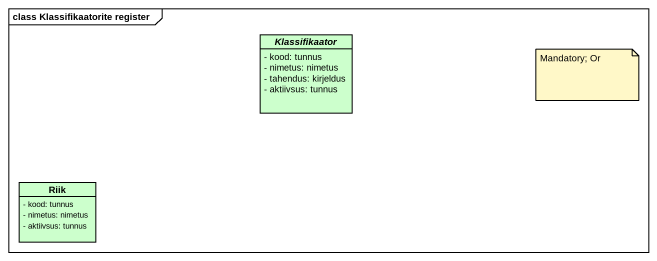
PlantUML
@startuml
mainframe class Klassifikaatorite register
hide circle
hide empty members
skinparam classAttributeIconSize 0
abstract class Klassifikaator #CCFFCC {
  - kood: tunnus
  - nimetus: nimetus
  - tahendus: kirjeldus
  - aktiivsus: tunnus
}
class Riik #CCFFCC {
  - kood: tunnus
  - nimetus: nimetus
  - aktiivsus: tunnus
}
note as N1
  Mandatory; Or
end note
@enduml
